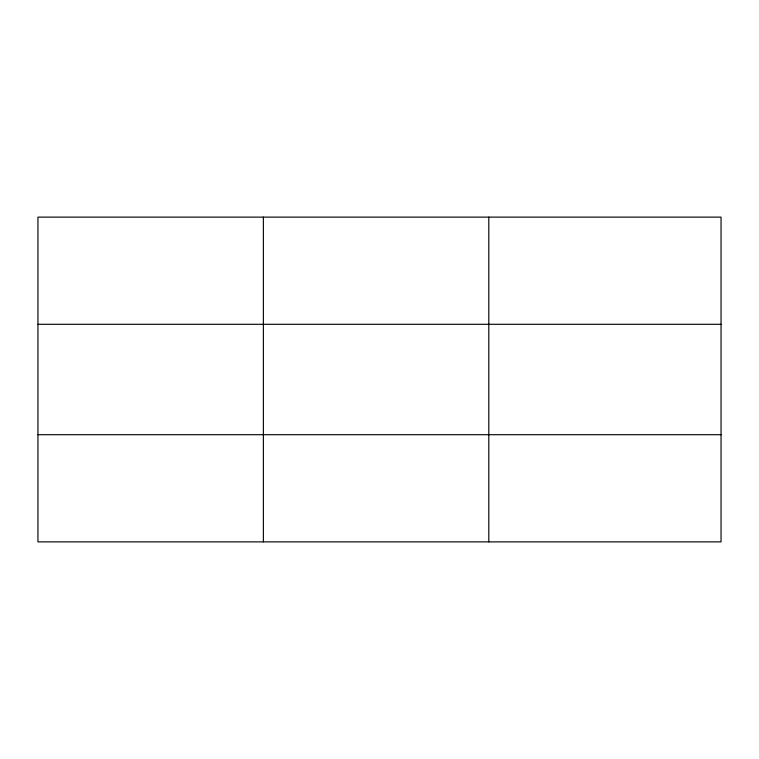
<?xml version="1.0" encoding="UTF-8"?>
<svg xmlns="http://www.w3.org/2000/svg" width="759" height="759" viewBox="0 0 759 759"><rect width="100%" height="100%" fill="white"/><g stroke="black" fill="none" stroke-linecap="round" stroke-linejoin="round"><path stroke-width="1.14" d="M488.796 217.121L488.796 541.879M721.05 324.292L721.05 217.121L37.95 217.121L37.95 541.879L721.05 541.879L721.05 324.292L37.95 324.292M37.95 434.708L721.05 434.708M263.373 217.121L263.373 541.879"/></g></svg>
